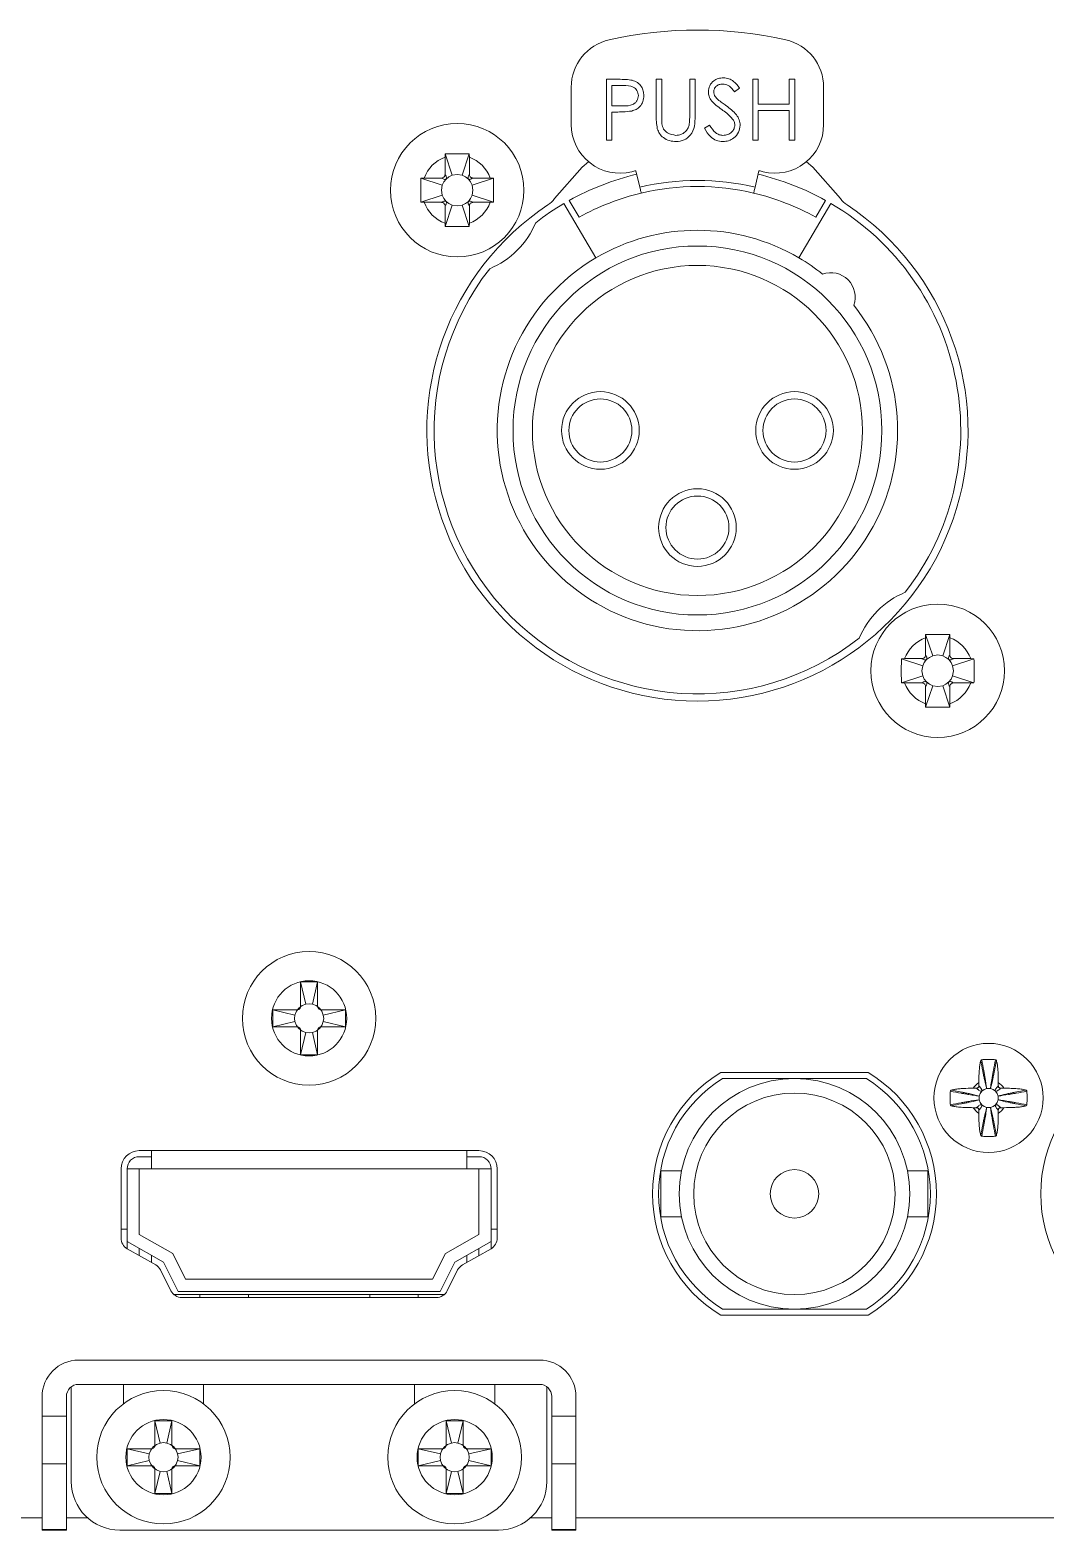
# Model space of a CAD drawing. Header units: millimetres. Extents: x 46 to 564, y 11 to 440.
# Drawn here: x 134.15 to 155.06, y 323.11 to 354.01 of the extents above; entities that cross this region are included whole.
import ezdxf

# ---------------------------------------------------------------- set-up
doc = ezdxf.new("R2010")
doc.units = ezdxf.units.MM

msp = doc.modelspace()

# ---------------------------------------------------------------- linework, layer by layer
at = {"color": 7, "linetype": 'Continuous', "lineweight": 15}
for p, q in [((146.024, 351.7478), (146.024, 352.9978)), ((146.024, 352.9978), (146.2691, 352.9978)), ((147.0496, 352.2428), (147.0496, 352.9978)), ((147.0496, 352.9978), (147.1618, 352.9978)), ((147.1618, 352.9978), (147.1618, 352.2489)), ((147.7387, 352.9978), (147.8509, 352.9978)), ((147.7387, 352.2489), (147.7387, 352.9978)), ((147.8509, 352.9978), (147.8509, 352.2428)), ((149.0368, 352.9978), (149.149, 352.9978)), ((149.0368, 351.7478), (149.0368, 352.9978)), ((149.149, 352.9978), (149.149, 352.485)), ((149.79, 352.485), (149.79, 352.9978)), ((149.79, 352.9978), (149.9022, 352.9978)), ((149.9022, 352.9978), (149.9022, 351.7478)), ((145.2987, 352.8353), (145.2987, 352.064)), ((146.3648, 352.8696), (146.1362, 352.8696)), ((146.1362, 352.8696), (146.1362, 352.4529)), ((148.7644, 352.8183), (148.6629, 352.7414)), ((150.4987, 352.064), (150.4987, 352.8353)), ((146.1362, 352.4529), (146.355, 352.4502)), ((146.1362, 352.3247), (146.1362, 351.7478)), ((146.2255, 352.3247), (146.1362, 352.3247)), ((149.149, 352.485), (149.79, 352.485)), ((149.149, 352.3568), (149.149, 351.7478)), ((149.79, 352.3568), (149.149, 352.3568)), ((149.79, 351.7478), (149.79, 352.3568)), ((148.0432, 351.9889), (148.1489, 352.0523)), ((146.1362, 351.7478), (146.024, 351.7478)), ((149.149, 351.7478), (149.0368, 351.7478)), ((149.9022, 351.7478), (149.79, 351.7478)), ((142.6987, 351.3946), (142.6994, 351.4618)), ((142.6987, 351.0389), (142.6987, 351.3946)), ((142.8459, 351.0224), (142.6994, 351.4618)), ((143.0514, 351.0224), (143.1979, 351.4618)), ((143.1979, 351.4618), (143.1987, 351.3946)), ((143.1987, 351.0389), (143.1987, 351.3946)), ((146.6314, 351.1161), (146.712, 350.7755)), ((149.0853, 350.7755), (149.1659, 351.1161)), ((142.2009, 350.9633), (142.2681, 350.964)), ((142.6403, 350.8168), (142.2009, 350.9633)), ((142.6238, 350.964), (142.2681, 350.964)), ((143.257, 350.8168), (143.6964, 350.9633)), ((143.2735, 350.964), (143.6292, 350.964)), ((143.6292, 350.964), (143.6964, 350.9633)), ((142.6403, 350.6113), (142.2009, 350.4648)), ((142.2681, 350.464), (142.2009, 350.4648)), ((142.6238, 350.464), (142.2681, 350.464)), ((143.257, 350.6113), (143.6964, 350.4648)), ((143.2735, 350.464), (143.6292, 350.464)), ((143.6964, 350.4648), (143.6292, 350.464)), ((145.1487, 350.4404), (145.8077, 349.3198)), ((145.2571, 350.5025), (145.46, 350.1576)), ((149.9897, 349.3198), (150.6487, 350.4404)), ((150.3374, 350.1576), (150.5402, 350.5025)), ((142.6987, 350.3892), (142.6987, 350.0335)), ((142.8459, 350.4057), (142.6994, 349.9663)), ((143.0514, 350.4057), (143.1979, 349.9663)), ((143.1987, 350.3892), (143.1987, 350.0335)), ((142.6994, 349.9663), (142.6987, 350.0335)), ((143.1987, 350.0335), (143.1979, 349.9663)), ((152.5987, 341.4946), (152.5994, 341.5618)), ((152.5987, 341.1389), (152.5987, 341.4946)), ((152.7459, 341.1224), (152.5994, 341.5618)), ((152.9514, 341.1224), (153.0979, 341.5618)), ((153.0979, 341.5618), (153.0987, 341.4946)), ((153.0987, 341.1389), (153.0987, 341.4946)), ((152.1009, 341.0633), (152.1681, 341.064)), ((152.5403, 340.9168), (152.1009, 341.0633)), ((152.5238, 341.064), (152.1681, 341.064)), ((153.157, 340.9168), (153.5964, 341.0633)), ((153.1735, 341.064), (153.5292, 341.064)), ((153.5292, 341.064), (153.5964, 341.0633)), ((152.5403, 340.7113), (152.1009, 340.5648)), ((152.1681, 340.564), (152.1009, 340.5648)), ((152.5238, 340.564), (152.1681, 340.564)), ((153.157, 340.7113), (153.5964, 340.5648)), ((153.1735, 340.564), (153.5292, 340.564)), ((153.5964, 340.5648), (153.5292, 340.564)), ((152.5987, 340.4892), (152.5987, 340.1335)), ((152.7459, 340.5057), (152.5994, 340.0663)), ((152.9514, 340.5057), (153.0979, 340.0663)), ((153.0987, 340.4892), (153.0987, 340.1335)), ((152.5994, 340.0663), (152.5987, 340.1335)), ((153.0987, 340.1335), (153.0979, 340.0663)), ((139.8291, 333.9462), (139.7223, 334.404)), ((140.0723, 334.404), (139.7223, 334.404)), ((139.7223, 334.404), (139.7223, 333.904)), ((139.9654, 333.9462), (140.0723, 334.404)), ((140.0723, 333.904), (140.0723, 334.404)), ((139.6051, 333.7222), (139.1473, 333.829)), ((139.6474, 333.829), (139.1473, 333.829)), ((139.1473, 333.829), (139.1473, 333.479)), ((140.6473, 333.829), (140.1472, 333.829)), ((140.1894, 333.7222), (140.6473, 333.829)), ((140.6473, 333.479), (140.6473, 333.829)), ((139.6051, 333.5859), (139.1473, 333.479)), ((139.1473, 333.479), (139.6474, 333.479)), ((140.1472, 333.479), (140.6473, 333.479)), ((140.1894, 333.5859), (140.6473, 333.479)), ((139.7223, 333.4041), (139.7223, 332.904)), ((139.8291, 333.3619), (139.7223, 332.904)), ((139.9654, 333.3619), (140.0723, 332.904)), ((140.0723, 332.904), (140.0723, 333.4041)), ((139.7223, 332.904), (140.0723, 332.904)), ((151.4157, 332.539), (148.3788, 332.539)), ((149.8973, 332.414), (148.4142, 332.414)), ((151.3803, 332.414), (149.8973, 332.414)), ((153.6477, 332.214), (153.58, 332.214)), ((153.6973, 332.2636), (153.6973, 332.3313)), ((153.9365, 332.2102), (153.858, 332.2102)), ((154.0973, 332.2636), (154.0973, 332.3313)), ((154.1469, 332.214), (154.2145, 332.214)), ((153.7011, 332.0533), (153.7011, 331.9748)), ((154.0934, 331.9748), (154.0934, 332.0533)), ((153.6477, 331.814), (153.58, 331.814)), ((153.6973, 331.7645), (153.6973, 331.6968)), ((153.858, 331.8179), (153.9365, 331.8179)), ((154.0973, 331.7645), (154.0973, 331.6968)), ((154.1469, 331.814), (154.2145, 331.814)), ((143.3973, 330.929), (136.3973, 330.929)), ((136.3973, 330.804), (136.6473, 330.804)), ((136.6473, 330.929), (136.6473, 330.554)), ((143.1473, 330.929), (143.1473, 330.554)), ((143.1473, 330.804), (143.3973, 330.804)), ((136.0223, 330.554), (136.0223, 329.1269)), ((136.3973, 330.554), (136.1473, 330.554)), ((136.1473, 330.554), (136.1473, 329.054)), ((136.3973, 330.554), (136.3973, 329.1997)), ((136.6473, 330.554), (136.3973, 330.554)), ((143.1473, 330.554), (136.6473, 330.554)), ((143.3973, 330.554), (143.1473, 330.554)), ((143.6473, 330.554), (143.3973, 330.554)), ((143.3973, 329.1997), (143.3973, 330.554)), ((143.6473, 329.054), (143.6473, 330.554)), ((143.7723, 329.1269), (143.7723, 330.554)), ((147.5691, 330.514), (147.1473, 330.514)), ((147.1473, 330.039), (147.1473, 330.514)), ((152.6473, 330.514), (152.2254, 330.514)), ((152.6473, 330.039), (152.6473, 330.514)), ((147.1473, 329.564), (147.1473, 330.039)), ((152.6473, 329.564), (152.6473, 330.039)), ((147.1473, 329.564), (147.5699, 329.564)), ((152.2246, 329.564), (152.6473, 329.564)), ((136.1473, 329.314), (136.0223, 329.314)), ((136.3973, 329.1997), (137.0868, 328.809)), ((142.7077, 328.809), (143.3973, 329.1997)), ((143.7723, 329.314), (143.6473, 329.314)), ((136.1473, 329.054), (136.8973, 328.629)), ((136.1473, 329.054), (136.1473, 328.9104)), ((136.149, 328.9094), (136.7362, 328.5766)), ((136.3973, 328.9124), (136.3973, 328.7687)), ((137.0868, 328.809), (137.3518, 328.279)), ((142.4428, 328.279), (142.7077, 328.809)), ((142.8973, 328.629), (143.6473, 329.054)), ((143.0583, 328.5766), (143.6455, 328.9094)), ((143.3973, 328.9124), (143.3973, 328.7687)), ((143.6473, 329.054), (143.6473, 328.9104)), ((136.6473, 328.627), (136.6473, 328.7707)), ((136.8366, 328.4709), (137.0509, 328.0422)), ((136.8973, 328.629), (137.1973, 328.029)), ((142.5973, 328.029), (142.8973, 328.629)), ((142.7436, 328.0422), (142.958, 328.4709)), ((143.1473, 328.627), (143.1473, 328.7707)), ((137.3518, 328.279), (142.4428, 328.279)), ((137.6473, 327.964), (137.112, 327.964)), ((137.1973, 328.029), (142.5973, 328.029)), ((137.2745, 327.904), (142.52, 327.904)), ((137.6473, 327.964), (137.6473, 327.904)), ((137.6473, 327.964), (138.6473, 327.964)), ((141.1473, 327.964), (138.6473, 327.964)), ((138.6473, 327.964), (138.6473, 327.904)), ((141.1473, 327.964), (141.1473, 327.904)), ((141.1473, 327.964), (142.1473, 327.964)), ((142.1473, 327.964), (142.1473, 327.904)), ((142.6825, 327.964), (142.1473, 327.964)), ((148.4142, 327.664), (149.8973, 327.664)), ((149.8973, 327.664), (151.3803, 327.664)), ((148.3788, 327.539), (151.4157, 327.539)), ((135.1462, 326.614), (144.6462, 326.614)), ((134.9962, 324.114), (134.9962, 326.064)), ((135.1462, 326.114), (144.6462, 326.114)), ((136.0712, 326.114), (136.0712, 325.714)), ((137.7212, 325.714), (137.7212, 326.114)), ((142.0712, 326.114), (142.0712, 325.714)), ((143.7212, 325.714), (143.7212, 326.114)), ((144.7962, 324.114), (144.7962, 326.064)), ((134.3962, 325.4612), (134.3962, 325.864)), ((134.8962, 325.4612), (134.8962, 325.864)), ((144.8962, 325.864), (144.8962, 325.4612)), ((145.3962, 325.864), (145.3962, 325.4612)), ((134.3962, 325.4612), (134.8962, 325.4612)), ((134.3962, 324.4748), (134.3962, 325.4612)), ((134.8962, 325.4612), (134.8962, 324.4748)), ((144.8962, 325.4612), (145.3962, 325.4612)), ((144.8962, 324.4748), (144.8962, 325.4612)), ((145.3962, 325.4612), (145.3962, 324.4748)), ((137.0712, 325.364), (136.7212, 325.364)), ((136.7212, 325.364), (136.7212, 324.864)), ((136.8281, 324.9062), (136.7212, 325.364)), ((136.9644, 324.9062), (137.0712, 325.364)), ((137.0712, 324.864), (137.0712, 325.364)), ((142.8281, 324.9062), (142.7212, 325.364)), ((142.7212, 325.364), (142.7212, 324.864)), ((143.0712, 325.364), (142.7212, 325.364)), ((142.9644, 324.9062), (143.0712, 325.364)), ((143.0712, 324.864), (143.0712, 325.364)), ((136.1462, 324.789), (136.1462, 324.439)), ((136.6041, 324.6822), (136.1462, 324.789)), ((136.6463, 324.789), (136.1462, 324.789)), ((137.6462, 324.789), (137.1462, 324.789)), ((137.1884, 324.6822), (137.6462, 324.789)), ((137.6462, 324.439), (137.6462, 324.789)), ((142.1462, 324.789), (142.1462, 324.439)), ((142.6041, 324.6822), (142.1462, 324.789)), ((142.6463, 324.789), (142.1462, 324.789)), ((143.6462, 324.789), (143.1462, 324.789)), ((143.1884, 324.6822), (143.6462, 324.789)), ((143.6462, 324.439), (143.6462, 324.789)), ((134.8962, 324.4748), (134.3962, 324.4748)), ((134.3962, 323.1277), (134.3962, 324.4748)), ((134.8962, 324.4748), (134.8962, 323.1277)), ((136.6041, 324.5459), (136.1462, 324.439)), ((137.1884, 324.5459), (137.6462, 324.439)), ((142.6041, 324.5459), (142.1462, 324.439)), ((143.1884, 324.5459), (143.6462, 324.439)), ((145.3962, 324.4748), (144.8962, 324.4748)), ((144.8962, 323.1277), (144.8962, 324.4748)), ((145.3962, 323.1277), (145.3962, 324.4748)), ((136.1462, 324.439), (136.6463, 324.439)), ((136.7212, 324.3641), (136.7212, 323.864)), ((136.8281, 324.3219), (136.7212, 323.864)), ((136.9644, 324.3219), (137.0712, 323.864)), ((137.0712, 323.864), (137.0712, 324.3641)), ((137.1462, 324.439), (137.6462, 324.439)), ((142.1462, 324.439), (142.6463, 324.439)), ((142.7212, 324.3641), (142.7212, 323.864)), ((142.8281, 324.3219), (142.7212, 323.864)), ((142.9644, 324.3219), (143.0712, 323.864)), ((143.0712, 323.864), (143.0712, 324.3641)), ((143.1462, 324.439), (143.6462, 324.439)), ((136.7212, 323.864), (137.0712, 323.864)), ((142.7212, 323.864), (143.0712, 323.864)), ((134.3962, 323.1277), (134.8962, 323.1277)), ((134.3962, 323.114), (134.3962, 323.1277)), ((134.8962, 323.114), (134.3962, 323.114)), ((134.8962, 323.1277), (134.8962, 323.114)), ((143.7962, 323.114), (135.9962, 323.114)), ((144.8962, 323.1277), (145.3962, 323.1277)), ((144.8962, 323.114), (144.8962, 323.1277)), ((145.3962, 323.114), (144.8962, 323.114)), ((145.3962, 323.1277), (145.3962, 323.114))]:
    msp.add_line(p, q, dxfattribs=at)
at = {"color": 8, "linetype": 'Continuous', "lineweight": 15}
for p, q in [((133.8962, 323.364), (134.3962, 323.364)), ((134.8962, 323.364), (135.3348, 323.364)), ((144.4577, 323.364), (144.8962, 323.364)), ((145.3962, 323.364), (195.8962, 323.364))]:
    msp.add_line(p, q, dxfattribs=at)
at = {"color": 7, "linetype": 'Continuous', "lineweight": 15, "flags": 128}
for points in [[(143.0514, 351.0224), (142.9487, 351.0394), (142.8459, 351.0224)], [(145.6539, 351.2997), (145.5239, 351.1897), (144.9519, 350.5427)], [(150.8454, 350.5427), (150.2735, 351.1897), (150.1434, 351.2997)], [(142.6403, 350.8168), (142.6233, 350.714), (142.6403, 350.6113)], [(142.7189, 350.9439), (142.6722, 350.8849), (142.6403, 350.8168)], [(142.8459, 351.0224), (142.7778, 350.9906), (142.7189, 350.9439)], [(143.1785, 350.9439), (143.1196, 350.9906), (143.0514, 351.0224)], [(143.257, 350.8168), (143.2252, 350.8849), (143.1785, 350.9439)], [(143.257, 350.6113), (143.274, 350.714), (143.257, 350.8168)], [(146.7408, 350.6538), (146.7403, 350.6562), (146.7386, 350.6631), (146.736, 350.6743), (146.7324, 350.6895), (146.728, 350.7079), (146.7231, 350.7289), (146.7176, 350.7517), (146.712, 350.7755)], [(149.0853, 350.7755), (149.0797, 350.7517), (149.0743, 350.7289), (149.0693, 350.7079), (149.0649, 350.6895), (149.0614, 350.6743), (149.0587, 350.6631), (149.0571, 350.6562), (149.0565, 350.6538)], [(142.6403, 350.6113), (142.6722, 350.5432), (142.7189, 350.4842)], [(142.7189, 350.4842), (142.7778, 350.4375), (142.8459, 350.4057)], [(143.0514, 350.4057), (143.1196, 350.4375), (143.1785, 350.4842)], [(143.1785, 350.4842), (143.2252, 350.5432), (143.257, 350.6113)], [(142.8459, 350.4057), (142.9487, 350.3887), (143.0514, 350.4057)], [(152.9514, 341.1224), (152.8487, 341.1394), (152.7459, 341.1224)], [(152.5403, 340.9168), (152.5233, 340.814), (152.5403, 340.7113)], [(152.6189, 341.0439), (152.5722, 340.9849), (152.5403, 340.9168)], [(152.7459, 341.1224), (152.6778, 341.0906), (152.6189, 341.0439)], [(153.0785, 341.0439), (153.0196, 341.0906), (152.9514, 341.1224)], [(153.157, 340.9168), (153.1252, 340.9849), (153.0785, 341.0439)], [(153.157, 340.7113), (153.174, 340.814), (153.157, 340.9168)], [(152.5403, 340.7113), (152.5722, 340.6432), (152.6189, 340.5842)], [(152.6189, 340.5842), (152.6778, 340.5375), (152.7459, 340.5057)], [(152.9514, 340.5057), (153.0196, 340.5375), (153.0785, 340.5842)], [(153.0785, 340.5842), (153.1252, 340.6432), (153.157, 340.7113)], [(152.7459, 340.5057), (152.8487, 340.4887), (152.9514, 340.5057)], [(139.6051, 333.7222), (139.5972, 333.654), (139.6051, 333.5859)], [(139.6851, 333.8662), (139.6349, 333.7999), (139.6051, 333.7222)], [(139.8291, 333.9462), (139.7514, 333.9164), (139.6851, 333.8662)], [(139.9654, 333.9462), (139.8973, 333.9541), (139.8291, 333.9462)], [(140.1094, 333.8662), (140.0431, 333.9164), (139.9654, 333.9462)], [(140.1894, 333.7222), (140.1596, 333.7999), (140.1094, 333.8662)], [(140.1894, 333.5859), (140.1973, 333.654), (140.1894, 333.7222)], [(139.6051, 333.5859), (139.6349, 333.5082), (139.6851, 333.4419)], [(139.6851, 333.4419), (139.7514, 333.3917), (139.8291, 333.3619)], [(139.9654, 333.3619), (140.0431, 333.3917), (140.1094, 333.4419)], [(140.1094, 333.4419), (140.1596, 333.5082), (140.1894, 333.5859)], [(139.8291, 333.3619), (139.8973, 333.354), (139.9654, 333.3619)], [(153.858, 332.2102), (153.8028, 332.1905), (153.7558, 332.1555)], [(154.0387, 332.1555), (153.9917, 332.1905), (153.9365, 332.2102)], [(153.7558, 332.1555), (153.7208, 332.1085), (153.7011, 332.0533)], [(153.7011, 331.9748), (153.7208, 331.9196), (153.7558, 331.8726)], [(153.7558, 331.8726), (153.8028, 331.8376), (153.858, 331.8179)], [(153.9365, 331.8179), (153.9917, 331.8376), (154.0387, 331.8726)], [(154.0934, 332.0533), (154.0737, 332.1085), (154.0387, 332.1555)], [(154.0387, 331.8726), (154.0737, 331.9196), (154.0934, 331.9748)], [(136.6841, 324.8262), (136.6339, 324.7599), (136.6041, 324.6822)], [(136.8281, 324.9062), (136.7504, 324.8764), (136.6841, 324.8262)], [(136.9644, 324.9062), (136.8962, 324.9141), (136.8281, 324.9062)], [(137.1084, 324.8262), (137.0421, 324.8764), (136.9644, 324.9062)], [(137.1884, 324.6822), (137.1586, 324.7599), (137.1084, 324.8262)], [(142.6841, 324.8262), (142.6339, 324.7599), (142.6041, 324.6822)], [(142.8281, 324.9062), (142.7504, 324.8764), (142.6841, 324.8262)], [(142.9644, 324.9062), (142.8962, 324.9141), (142.8281, 324.9062)], [(143.1084, 324.8262), (143.0421, 324.8764), (142.9644, 324.9062)], [(143.1884, 324.6822), (143.1586, 324.7599), (143.1084, 324.8262)], [(136.6041, 324.6822), (136.5962, 324.614), (136.6041, 324.5459)], [(136.6041, 324.5459), (136.6339, 324.4682), (136.6841, 324.4019)], [(137.1084, 324.4019), (137.1586, 324.4682), (137.1884, 324.5459)], [(137.1884, 324.5459), (137.1963, 324.614), (137.1884, 324.6822)], [(142.6041, 324.6822), (142.5962, 324.614), (142.6041, 324.5459)], [(142.6041, 324.5459), (142.6339, 324.4682), (142.6841, 324.4019)], [(143.1084, 324.4019), (143.1586, 324.4682), (143.1884, 324.5459)], [(143.1884, 324.5459), (143.1963, 324.614), (143.1884, 324.6822)], [(136.6841, 324.4019), (136.7504, 324.3517), (136.8281, 324.3219)], [(136.8281, 324.3219), (136.8962, 324.314), (136.9644, 324.3219)], [(136.9644, 324.3219), (137.0421, 324.3517), (137.1084, 324.4019)], [(142.6841, 324.4019), (142.7504, 324.3517), (142.8281, 324.3219)], [(142.8281, 324.3219), (142.8962, 324.314), (142.9644, 324.3219)], [(142.9644, 324.3219), (143.0421, 324.3517), (143.1084, 324.4019)]]:
    msp.add_lwpolyline(points, dxfattribs=at)
at = {"color": 7, "linetype": 'Continuous', "lineweight": 15}
for centre, radius in [((142.9487, 350.714), 1.375), ((147.8987, 345.764), 3.8), ((147.8987, 345.764), 3.4), ((145.8987, 345.764), 0.8), ((145.8987, 345.764), 0.65), ((149.8987, 345.764), 0.8), ((149.8987, 345.764), 0.65), ((147.8987, 343.764), 0.8), ((147.8987, 343.764), 0.65), ((152.8487, 340.814), 1.375), ((139.8973, 333.654), 1.375), ((139.8973, 333.654), 0.775), ((153.8973, 332.014), 1.125), ((149.8973, 330.039), 2.375), ((149.8973, 330.039), 2.075), ((149.8973, 330.039), 0.5), ((136.8962, 324.614), 1.375), ((142.8962, 324.614), 1.375), ((136.8962, 324.614), 0.775), ((142.8962, 324.614), 0.775)]:
    msp.add_circle(centre, radius, dxfattribs=at)
for centre, radius, start, end in [((146.2987, 352.8353), 1, 102.74954, 180), ((147.8987, 345.764), 8.25, 77.25046, 102.74954), ((149.4987, 352.8353), 1, 0, 77.25046), ((146.2987, 352.064), 1, 180, 284.25003), ((149.4987, 352.064), 1, 255.74997, 0), ((142.9487, 350.714), 0.725, 110.17127, 159.82873), ((142.9487, 350.714), 0.725, 20.17127, 69.82873), ((147.8987, 345.764), 5.425, 103.32149, 119.13809), ((147.8987, 345.764), 5.5, 103.32149, 104.25003), ((147.8987, 345.764), 5.425, 60.86191, 76.67851), ((147.8987, 345.764), 5.5, 75.74997, 76.67851), ((147.8987, 345.764), 5.15, 76.67851, 103.32149), ((147.8987, 345.764), 5.025, 76.67851, 103.32149), ((142.9487, 350.714), 0.725, 200.17127, 249.82873), ((147.8987, 345.764), 5.575, 123.56274, 56.43726), ((142.9487, 350.714), 0.725, 290.17127, 339.82873), ((147.8987, 345.764), 5.425, 120.45839, 127.91019), ((144.5401, 350.8262), 0.5, 303.56274, 325.45477), ((147.8987, 345.764), 5.025, 103.32149, 119.03297), ((147.8987, 345.764), 5.025, 60.96703, 76.67851), ((147.8987, 345.764), 5.425, 322.08981, 59.54161), ((151.2572, 350.8262), 0.5, 214.54523, 236.43726), ((142.9487, 350.714), 1.75, 292.5041, 337.4959), ((147.8987, 345.764), 4.125, 59.54161, 120.45839), ((147.8987, 345.764), 4.125, 120.45839, 38.69053), ((147.8987, 345.764), 4.125, 51.30947, 59.54161), ((147.8987, 345.764), 5.425, 142.08981, 307.91019), ((150.6487, 348.514), 0.5, 339.95166, 110.04834), ((152.8487, 340.814), 1.75, 112.5041, 157.4959), ((152.8487, 340.814), 0.725, 110.17127, 159.82873), ((152.8487, 340.814), 0.725, 20.17127, 69.82873), ((152.8487, 340.814), 0.725, 200.17127, 249.82873), ((152.8487, 340.814), 0.725, 290.17127, 339.82873), ((149.8973, 330.039), 2.925, 121.2733, 238.7267), ((149.8973, 330.039), 2.925, 301.2733, 58.7267), ((157.8973, 330.039), 2.925, 121.2733, 238.7267), ((149.8973, 330.039), 2.8, 121.98203, 238.01797), ((149.8973, 330.039), 2.8, 301.98203, 58.01797), ((153.8973, 332.014), 0.375, 122.23095, 147.76905), ((153.8973, 332.014), 0.375, 32.23095, 57.76905), ((153.8973, 332.014), 0.375, 212.23095, 237.76905), ((153.8973, 332.014), 0.375, 302.23095, 327.76905), ((136.3973, 330.554), 0.375, 90, 180), ((136.3973, 330.554), 0.25, 90, 180), ((143.3973, 330.554), 0.375, 0, 90), ((143.3973, 330.554), 0.25, 0, 90), ((136.2723, 329.1269), 0.25, 180, 240.46122), ((143.5223, 329.1269), 0.25, 299.53878, 0), ((136.613, 328.3591), 0.25, 26.56505, 60.46122), ((143.1816, 328.3591), 0.25, 119.53878, 153.43495), ((137.2745, 328.154), 0.25, 206.56505, 270), ((142.52, 328.154), 0.25, 270, 333.43495), ((135.1462, 325.864), 0.75, 90, 180), ((144.6462, 325.864), 0.75, 0, 90), ((135.1462, 325.864), 0.25, 90, 180), ((144.6462, 325.864), 0.25, 0, 90), ((135.9962, 324.114), 1, 180, 270), ((143.7962, 324.114), 1, 270, 0)]:
    msp.add_arc(centre, radius, start, end, dxfattribs=at)
for points, knots in [([(146.2691, 352.9978), (146.3226, 352.998), (146.4179, 352.9983), (146.5123, 352.9849), (146.5538, 352.979)], [0, 0, 0, 0, 0.5603093, 1, 1, 1, 1]), ([(146.5538, 352.979), (146.5918, 352.9653), (146.6677, 352.9379), (146.7463, 352.8534), (146.7877, 352.7573), (146.7914, 352.6941), (146.7932, 352.6625)], [0, 0, 0, 0, 0.2797056, 0.5593791, 0.7795075, 1, 1, 1, 1]), ([(148.1233, 352.7381), (148.1287, 352.7825), (148.1396, 352.8712), (148.225, 352.9676), (148.327, 353.0209), (148.3966, 353.0269), (148.4313, 353.0299)], [0, 0, 0, 0, 0.279553, 0.5587969, 0.7793772, 1, 1, 1, 1]), ([(148.4188, 352.9016), (148.3934, 352.8997), (148.3427, 352.8958), (148.2817, 352.8568), (148.2416, 352.8033), (148.2376, 352.7634), (148.2355, 352.7434)], [0, 0, 0, 0, 0.2802747, 0.5599298, 0.779924, 1, 1, 1, 1]), ([(148.6629, 352.7414), (148.6413, 352.7683), (148.6058, 352.8126), (148.5471, 352.866), (148.4858, 352.8965), (148.4412, 352.8999), (148.4188, 352.9016)], [0, 0, 0, 0, 0.3404068, 0.5604768, 0.780176, 1, 1, 1, 1]), ([(148.4313, 353.0299), (148.4698, 353.0261), (148.5468, 353.0186), (148.6673, 352.945), (148.7275, 352.8664), (148.7644, 352.8183)], [0, 0, 0, 0, 0.2797521, 0.5595015, 1, 1, 1, 1]), ([(146.355, 352.4502), (146.4312, 352.4499), (146.5265, 352.4496), (146.6188, 352.5121), (146.6668, 352.5695), (146.6754, 352.6251), (146.681, 352.662)], [0, 0, 0, 0, 0.4997183, 0.625352, 0.7510845, 1, 1, 1, 1]), ([(146.681, 352.662), (146.6754, 352.6979), (146.6668, 352.7519), (146.6208, 352.8082), (146.5325, 352.8715), (146.4393, 352.8705), (146.3648, 352.8696)], [0, 0, 0, 0, 0.24896891, 0.37472967, 0.50038171, 1, 1, 1, 1]), ([(146.7932, 352.6625), (146.7902, 352.6213), (146.7843, 352.539), (146.7216, 352.4387), (146.6365, 352.3739), (146.5747, 352.3548), (146.5438, 352.3453)], [0, 0, 0, 0, 0.2800999, 0.5593226, 0.7794541, 1, 1, 1, 1]), ([(148.1932, 352.5478), (148.1712, 352.5803), (148.1318, 352.6382), (148.1259, 352.7076), (148.1233, 352.7381)], [0, 0, 0, 0, 0.5598393, 1, 1, 1, 1]), ([(148.2355, 352.7434), (148.237, 352.726), (148.2399, 352.6911), (148.267, 352.6336), (148.2986, 352.6015), (148.3179, 352.5819)], [0, 0, 0, 0, 0.2799503, 0.5597752, 1, 1, 1, 1]), ([(148.3179, 352.5819), (148.3487, 352.558), (148.4038, 352.5152), (148.4608, 352.4751), (148.4859, 352.4574)], [0, 0, 0, 0, 0.5599022, 1, 1, 1, 1]), ([(146.5438, 352.3453), (146.4846, 352.3378), (146.3789, 352.3245), (146.2724, 352.3247), (146.2255, 352.3247)], [0, 0, 0, 0, 0.559693, 1, 1, 1, 1]), ([(148.398, 352.3778), (148.3573, 352.4066), (148.2845, 352.458), (148.2211, 352.5204), (148.1932, 352.5478)], [0, 0, 0, 0, 0.5604095, 1, 1, 1, 1]), ([(148.6234, 352.1785), (148.5849, 352.2197), (148.516, 352.2934), (148.4341, 352.352), (148.398, 352.3778)], [0, 0, 0, 0, 0.5594935, 1, 1, 1, 1]), ([(148.4859, 352.4574), (148.5643, 352.3994), (148.6734, 352.3186), (148.7663, 352.1681), (148.7757, 352.092), (148.7804, 352.054)], [0, 0, 0, 0, 0.5601145, 0.7802826, 1, 1, 1, 1]), ([(147.0719, 351.9794), (147.0639, 352.0283), (147.0496, 352.1155), (147.0496, 352.2039), (147.0496, 352.2428)], [0, 0, 0, 0, 0.5595021, 1, 1, 1, 1]), ([(147.4625, 351.7158), (147.415, 351.719), (147.3202, 351.7255), (147.2006, 351.7876), (147.1129, 351.875), (147.0856, 351.9446), (147.0719, 351.9794)], [0, 0, 0, 0, 0.2802188, 0.5599125, 0.7799519, 1, 1, 1, 1]), ([(147.1618, 352.2489), (147.1617, 352.2178), (147.1615, 352.1623), (147.1652, 352.1069), (147.1668, 352.0826)], [0, 0, 0, 0, 0.56012727, 1, 1, 1, 1]), ([(147.1668, 352.0826), (147.1748, 352.0444), (147.1906, 351.9681), (147.2977, 351.8698), (147.3961, 351.8538), (147.4563, 351.844)], [0, 0, 0, 0, 0.281056, 0.5608193, 1, 1, 1, 1]), ([(147.4563, 351.844), (147.4907, 351.8477), (147.5596, 351.8551), (147.643, 351.908), (147.6999, 351.9775), (147.7172, 352.029), (147.7259, 352.0548)], [0, 0, 0, 0, 0.279784, 0.5593767, 0.7795675, 1, 1, 1, 1]), ([(147.8509, 352.2428), (147.8498, 352.1732), (147.8477, 352.0347), (147.7723, 351.8501), (147.6268, 351.7334), (147.5173, 351.7216), (147.4625, 351.7158)], [0, 0, 0, 0, 0.2816548, 0.56011, 0.7800776, 1, 1, 1, 1]), ([(147.7259, 352.0548), (147.7307, 352.0909), (147.7391, 352.1553), (147.7388, 352.2202), (147.7387, 352.2489)], [0, 0, 0, 0, 0.55962281, 1, 1, 1, 1]), ([(148.4233, 351.7158), (148.3771, 351.7204), (148.2846, 351.7296), (148.1421, 351.8239), (148.0807, 351.9263), (148.0432, 351.9889)], [0, 0, 0, 0, 0.2798805, 0.5596657, 1, 1, 1, 1]), ([(148.1489, 352.0523), (148.186, 351.9952), (148.2378, 351.9156), (148.3437, 351.8522), (148.3968, 351.8467), (148.4233, 351.844)], [0, 0, 0, 0, 0.5593207, 0.779782, 1, 1, 1, 1]), ([(148.4233, 351.844), (148.4569, 351.8473), (148.5241, 351.8541), (148.6062, 351.9046), (148.6583, 351.9766), (148.6649, 352.0294), (148.6682, 352.0558)], [0, 0, 0, 0, 0.2802791, 0.5601511, 0.7801517, 1, 1, 1, 1]), ([(148.7804, 352.054), (148.7734, 352.0029), (148.7594, 351.9005), (148.6595, 351.7916), (148.544, 351.7255), (148.4636, 351.719), (148.4233, 351.7158)], [0, 0, 0, 0, 0.2791817, 0.5590836, 0.7794454, 1, 1, 1, 1]), ([(148.6682, 352.0558), (148.6651, 352.0807), (148.6596, 352.1253), (148.6345, 352.1622), (148.6234, 352.1785)], [0, 0, 0, 0, 0.5589901, 1, 1, 1, 1]), ([(142.6994, 351.4618), (142.7653, 351.4626), (142.8812, 351.4639), (143.0474, 351.4639), (143.1478, 351.4625), (143.1979, 351.4618)], [0, 0, 0, 0, 0.3962617, 0.6980934, 1, 1, 1, 1]), ([(142.6238, 350.964), (142.6322, 350.9649), (142.6491, 350.9665), (142.6715, 350.9794), (142.6884, 350.9984), (142.6974, 351.0195), (142.6983, 351.0334), (142.6987, 351.0389)], [0, 0, 0, 0, 0.21488687, 0.4297923, 0.64426083, 0.85853768, 1, 1, 1, 1]), ([(142.6987, 351.0389), (142.6987, 351.0389), (142.6994, 351.0374), (142.7055, 351.0301), (142.7158, 351.0117), (142.7255, 350.9833), (142.7259, 350.9636), (142.7233, 350.9522), (142.7207, 350.9466), (142.7189, 350.944), (142.7189, 350.9439)], [0, 0, 0, 0, 0.0000494, 0.0616312, 0.4942296, 0.7445186, 0.8703259, 0.9334752, 0.9967536, 1, 1, 1, 1]), ([(143.1785, 350.9439), (143.1784, 350.944), (143.1651, 350.9641), (143.179, 351.0075), (143.1918, 351.03), (143.1979, 351.0374), (143.1987, 351.0389), (143.1987, 351.0389)], [0, 0, 0, 0, 0.003249, 0.5053783, 0.9383199, 0.9999506, 1, 1, 1, 1]), ([(143.1987, 351.0389), (143.1995, 351.0305), (143.2011, 351.0136), (143.2141, 350.9912), (143.2331, 350.9743), (143.2541, 350.9653), (143.268, 350.9644), (143.2735, 350.964)], [0, 0, 0, 0, 0.2148846, 0.4297982, 0.6442552, 0.8585532, 1, 1, 1, 1]), ([(142.2009, 350.4648), (142.2001, 350.5306), (142.1988, 350.6466), (142.1989, 350.8128), (142.2002, 350.9131), (142.2009, 350.9633)], [0, 0, 0, 0, 0.3962602, 0.6980945, 1, 1, 1, 1]), ([(142.7189, 350.9439), (142.7187, 350.9438), (142.6986, 350.9305), (142.6538, 350.9444), (142.6353, 350.9572), (142.6246, 350.9633), (142.6238, 350.964), (142.6238, 350.964)], [0, 0, 0, 0, 0.0032496, 0.5053789, 0.9383201, 0.9999508, 1, 1, 1, 1]), ([(143.2735, 350.964), (143.2735, 350.964), (143.2727, 350.9633), (143.2621, 350.9572), (143.247, 350.9469), (143.2178, 350.9372), (143.1983, 350.9368), (143.1868, 350.9394), (143.1813, 350.942), (143.1786, 350.9438), (143.1785, 350.9439)], [0, 0, 0, 0, 0.0000491, 0.061631, 0.494229, 0.7445185, 0.8703258, 0.9334749, 0.996753, 1, 1, 1, 1]), ([(143.6964, 350.9633), (143.6972, 350.8975), (143.6986, 350.7815), (143.6985, 350.6153), (143.6971, 350.515), (143.6964, 350.4648)], [0, 0, 0, 0, 0.3962602, 0.6980908, 1, 1, 1, 1]), ([(142.6238, 350.464), (142.6238, 350.464), (142.6246, 350.4648), (142.6353, 350.4709), (142.6504, 350.4812), (142.6795, 350.4909), (142.6991, 350.4913), (142.7105, 350.4887), (142.7161, 350.4861), (142.7187, 350.4843), (142.7189, 350.4842)], [0, 0, 0, 0, 0.0000491, 0.0616312, 0.4942289, 0.7445179, 0.8703259, 0.9334749, 0.996753, 1, 1, 1, 1]), ([(142.6987, 350.3892), (142.6978, 350.3976), (142.6962, 350.4145), (142.6833, 350.4369), (142.6643, 350.4538), (142.6432, 350.4628), (142.6293, 350.4637), (142.6238, 350.464)], [0, 0, 0, 0, 0.214888, 0.4297946, 0.6442748, 0.8585527, 1, 1, 1, 1]), ([(142.7189, 350.4842), (142.7189, 350.4841), (142.7322, 350.464), (142.7183, 350.4206), (142.7055, 350.3981), (142.6994, 350.3907), (142.6987, 350.3892), (142.6987, 350.3892)], [0, 0, 0, 0, 0.003249, 0.5053784, 0.9383196, 0.9999506, 1, 1, 1, 1]), ([(143.1987, 350.3892), (143.1987, 350.3892), (143.1979, 350.3907), (143.1918, 350.398), (143.1815, 350.4164), (143.1718, 350.4448), (143.1714, 350.4645), (143.174, 350.4759), (143.1766, 350.4815), (143.1784, 350.4841), (143.1785, 350.4842)], [0, 0, 0, 0, 0.0000494, 0.06163147, 0.4942295, 0.74451856, 0.8703259, 0.93347583, 0.99675362, 1, 1, 1, 1]), ([(143.1785, 350.4842), (143.1786, 350.4843), (143.1988, 350.4976), (143.2435, 350.4837), (143.262, 350.4709), (143.2727, 350.4648), (143.2735, 350.464), (143.2735, 350.464)], [0, 0, 0, 0, 0.00324956, 0.50537891, 0.93831993, 0.99995084, 1, 1, 1, 1]), ([(143.2735, 350.464), (143.2651, 350.4632), (143.2482, 350.4616), (143.2258, 350.4487), (143.2089, 350.4297), (143.1999, 350.4086), (143.199, 350.3947), (143.1987, 350.3892)], [0, 0, 0, 0, 0.21488687, 0.4297923, 0.64426083, 0.85853768, 1, 1, 1, 1]), ([(143.1979, 349.9663), (143.1321, 349.9655), (143.0161, 349.9642), (142.8499, 349.9642), (142.7496, 349.9656), (142.6994, 349.9663)], [0, 0, 0, 0, 0.3962617, 0.6980934, 1, 1, 1, 1]), ([(152.5994, 341.5618), (152.6653, 341.5626), (152.7812, 341.5639), (152.9474, 341.5639), (153.0478, 341.5625), (153.0979, 341.5618)], [0, 0, 0, 0, 0.3962609, 0.6980939, 1, 1, 1, 1]), ([(152.5238, 341.064), (152.5322, 341.0649), (152.5491, 341.0665), (152.5715, 341.0794), (152.5884, 341.0984), (152.5974, 341.1195), (152.5983, 341.1334), (152.5987, 341.1389)], [0, 0, 0, 0, 0.2148854, 0.4297963, 0.6442633, 0.8585387, 1, 1, 1, 1]), ([(152.5987, 341.1389), (152.5987, 341.1389), (152.5994, 341.1374), (152.6055, 341.1301), (152.6158, 341.1117), (152.6255, 341.0833), (152.6259, 341.0636), (152.6233, 341.0522), (152.6207, 341.0466), (152.6189, 341.044), (152.6189, 341.0439)], [0, 0, 0, 0, 0.0000494, 0.0616312, 0.4942295, 0.7445185, 0.8703259, 0.933475, 0.9967536, 1, 1, 1, 1]), ([(153.0785, 341.0439), (153.0784, 341.044), (153.0651, 341.0641), (153.079, 341.1075), (153.0918, 341.13), (153.0979, 341.1374), (153.0987, 341.1389), (153.0987, 341.1389)], [0, 0, 0, 0, 0.003249, 0.5053784, 0.93832, 0.9999506, 1, 1, 1, 1]), ([(153.0987, 341.1389), (153.0995, 341.1305), (153.1011, 341.1136), (153.1141, 341.0912), (153.1331, 341.0743), (153.1541, 341.0653), (153.168, 341.0644), (153.1735, 341.064)], [0, 0, 0, 0, 0.2148873, 0.4297931, 0.644262, 0.8585453, 1, 1, 1, 1]), ([(152.1009, 340.5648), (152.1001, 340.6306), (152.0988, 340.7466), (152.0989, 340.9128), (152.1002, 341.0131), (152.1009, 341.0633)], [0, 0, 0, 0, 0.3962602, 0.6980945, 1, 1, 1, 1]), ([(152.6189, 341.0439), (152.6187, 341.0438), (152.5986, 341.0305), (152.5545, 341.0444), (152.534, 341.0572), (152.525, 341.0633), (152.5238, 341.064), (152.5238, 341.064)], [0, 0, 0, 0, 0.0032496, 0.5053786, 0.93832, 0.9999507, 1, 1, 1, 1]), ([(153.1735, 341.064), (153.1735, 341.064), (153.1727, 341.0633), (153.1621, 341.0572), (153.147, 341.0469), (153.1178, 341.0372), (153.0983, 341.0368), (153.0869, 341.0394), (153.0813, 341.042), (153.0786, 341.0438), (153.0785, 341.0439)], [0, 0, 0, 0, 0.0000491, 0.061631, 0.4942291, 0.7445182, 0.8703258, 0.9334749, 0.9967533, 1, 1, 1, 1]), ([(153.5964, 341.0633), (153.5972, 340.9975), (153.5986, 340.8815), (153.5985, 340.7153), (153.5971, 340.615), (153.5964, 340.5648)], [0, 0, 0, 0, 0.3962602, 0.6980908, 1, 1, 1, 1]), ([(152.5238, 340.564), (152.5238, 340.564), (152.525, 340.5648), (152.5339, 340.5709), (152.5507, 340.5812), (152.5795, 340.5909), (152.5991, 340.5913), (152.6105, 340.5887), (152.6161, 340.5861), (152.6187, 340.5843), (152.6189, 340.5842)], [0, 0, 0, 0, 0.0000492, 0.0616313, 0.4942292, 0.7445182, 0.8703255, 0.9334749, 0.996753, 1, 1, 1, 1]), ([(152.5987, 340.4892), (152.5978, 340.4976), (152.5962, 340.5145), (152.5833, 340.5369), (152.5643, 340.5538), (152.5432, 340.5628), (152.5293, 340.5637), (152.5238, 340.564)], [0, 0, 0, 0, 0.2148835, 0.429787, 0.6442641, 0.858539, 1, 1, 1, 1]), ([(152.6189, 340.5842), (152.6189, 340.5841), (152.6322, 340.564), (152.6183, 340.5206), (152.6055, 340.4981), (152.5994, 340.4907), (152.5987, 340.4892), (152.5987, 340.4892)], [0, 0, 0, 0, 0.003249, 0.5053784, 0.9383196, 0.9999506, 1, 1, 1, 1]), ([(153.0987, 340.4892), (153.0987, 340.4892), (153.0979, 340.4907), (153.0918, 340.498), (153.0815, 340.5164), (153.0718, 340.5448), (153.0714, 340.5645), (153.074, 340.5759), (153.0766, 340.5815), (153.0784, 340.5841), (153.0785, 340.5842)], [0, 0, 0, 0, 0.0000494, 0.0616314, 0.4942294, 0.7445185, 0.8703258, 0.9334757, 0.9967536, 1, 1, 1, 1]), ([(153.0785, 340.5842), (153.0786, 340.5843), (153.0987, 340.5976), (153.1435, 340.5837), (153.162, 340.5709), (153.1727, 340.5648), (153.1735, 340.564), (153.1735, 340.564)], [0, 0, 0, 0, 0.0032493, 0.5053787, 0.9383199, 0.9999508, 1, 1, 1, 1]), ([(153.1735, 340.564), (153.1651, 340.5632), (153.1482, 340.5616), (153.1258, 340.5487), (153.1089, 340.5297), (153.0999, 340.5086), (153.099, 340.4947), (153.0987, 340.4892)], [0, 0, 0, 0, 0.2148862, 0.429791, 0.6442589, 0.8585381, 1, 1, 1, 1]), ([(153.0979, 340.0663), (153.0321, 340.0655), (152.9161, 340.0642), (152.7499, 340.0642), (152.6496, 340.0656), (152.5994, 340.0663)], [0, 0, 0, 0, 0.3962609, 0.6980921, 1, 1, 1, 1]), ([(139.6474, 333.829), (139.6558, 333.8299), (139.6726, 333.8315), (139.6951, 333.8444), (139.712, 333.8635), (139.721, 333.8845), (139.7219, 333.8984), (139.7223, 333.904)], [0, 0, 0, 0, 0.2148349, 0.4296662, 0.6442065, 0.8586132, 1, 1, 1, 1]), ([(140.0723, 333.904), (140.0731, 333.8955), (140.0747, 333.8787), (140.0877, 333.8562), (140.1067, 333.8393), (140.1277, 333.8303), (140.1416, 333.8294), (140.1472, 333.829)], [0, 0, 0, 0, 0.2148288, 0.4296688, 0.6442108, 0.8586296, 1, 1, 1, 1]), ([(139.7223, 333.4041), (139.7214, 333.4126), (139.7198, 333.4294), (139.7069, 333.4519), (139.6879, 333.4688), (139.6668, 333.4778), (139.6529, 333.4787), (139.6474, 333.479)], [0, 0, 0, 0, 0.214822, 0.4296596, 0.6441999, 0.858614, 1, 1, 1, 1]), ([(140.1472, 333.479), (140.1387, 333.4782), (140.1219, 333.4766), (140.0994, 333.4637), (140.0825, 333.4446), (140.0735, 333.4236), (140.0726, 333.4097), (140.0723, 333.4041)], [0, 0, 0, 0, 0.21482198, 0.42966477, 0.64420642, 0.85862188, 1, 1, 1, 1]), ([(153.7354, 332.7841), (153.7364, 332.7866), (153.7383, 332.7917), (153.7446, 332.7976), (153.7514, 332.8009), (153.7559, 332.8016), (153.7576, 332.8019)], [0, 0, 0, 0, 0.2874925, 0.5759147, 0.8420305, 1, 1, 1, 1]), ([(153.7576, 332.8019), (153.7849, 332.8041), (153.8479, 332.8091), (153.9414, 332.8094), (154.007, 332.8042), (154.037, 332.8019)], [0, 0, 0, 0, 0.2946418, 0.6773677, 1, 1, 1, 1]), ([(153.7576, 332.8019), (153.7714, 332.7283), (153.7899, 332.6301), (153.8125, 332.5035), (153.8337, 332.3808), (153.8486, 332.2816), (153.8579, 332.2108), (153.858, 332.2102)], [0, 0, 0, 0, 0.3738816, 0.4992928, 0.6426866, 0.996766, 1, 1, 1, 1]), ([(153.9365, 332.2102), (153.9366, 332.2108), (153.9398, 332.2355), (153.9496, 332.3065), (153.965, 332.4047), (153.982, 332.5035), (154.0046, 332.6301), (154.0231, 332.7283), (154.037, 332.8019)], [0, 0, 0, 0, 0.003234, 0.1248003, 0.357319, 0.5007117, 0.6261217, 1, 1, 1, 1]), ([(154.037, 332.8019), (154.0395, 332.8014), (154.0446, 332.8005), (154.0513, 332.7964), (154.0565, 332.7909), (154.0582, 332.7864), (154.0591, 332.7841)], [0, 0, 0, 0, 0.2430232, 0.4858456, 0.7347053, 1, 1, 1, 1]), ([(153.6973, 332.3313), (153.6975, 332.381), (153.698, 332.4756), (153.705, 332.6019), (153.7164, 332.7037), (153.7295, 332.7589), (153.7354, 332.7841)], [0, 0, 0, 0, 0.3122905, 0.593238, 0.8143692, 1, 1, 1, 1]), ([(153.858, 332.2102), (153.8579, 332.2107), (153.8549, 332.2217), (153.8362, 332.2907), (153.8144, 332.3848), (153.7922, 332.4949), (153.768, 332.6175), (153.7493, 332.713), (153.7354, 332.7841)], [0, 0, 0, 0, 0.0030572, 0.0571509, 0.3613288, 0.5059421, 0.6324338, 1, 1, 1, 1]), ([(154.0591, 332.7841), (154.0452, 332.713), (154.0266, 332.6175), (154.0023, 332.4949), (153.9781, 332.3745), (153.9553, 332.2798), (153.9366, 332.2107), (153.9365, 332.2102)], [0, 0, 0, 0, 0.3675773, 0.4940728, 0.6386902, 0.9969427, 1, 1, 1, 1]), ([(154.0591, 332.7841), (154.0645, 332.7616), (154.0766, 332.7112), (154.087, 332.6262), (154.0961, 332.4988), (154.0968, 332.3986), (154.0973, 332.3313)], [0, 0, 0, 0, 0.1660735, 0.3723358, 0.5785419, 1, 1, 1, 1]), ([(153.1094, 332.1538), (153.1099, 332.1563), (153.1108, 332.1614), (153.1149, 332.168), (153.1204, 332.1733), (153.1249, 332.175), (153.1272, 332.1759)], [0, 0, 0, 0, 0.2430017, 0.485831, 0.7346978, 1, 1, 1, 1]), ([(153.1272, 332.1759), (153.1497, 332.1813), (153.2001, 332.1934), (153.2851, 332.2038), (153.4125, 332.2129), (153.5127, 332.2136), (153.58, 332.214)], [0, 0, 0, 0, 0.1660736, 0.3723351, 0.5785408, 1, 1, 1, 1]), ([(153.1272, 332.1759), (153.1983, 332.162), (153.2938, 332.1433), (153.4164, 332.1191), (153.5368, 332.0949), (153.6315, 332.0721), (153.7006, 332.0534), (153.7011, 332.0533)], [0, 0, 0, 0, 0.3675784, 0.4940728, 0.6386902, 0.9969427, 1, 1, 1, 1]), ([(153.6477, 332.214), (153.6533, 332.2146), (153.6645, 332.2157), (153.6794, 332.2242), (153.6905, 332.2368), (153.6964, 332.2508), (153.697, 332.26), (153.6973, 332.2636)], [0, 0, 0, 0, 0.2155126, 0.4311172, 0.6448392, 0.8577809, 1, 1, 1, 1]), ([(153.7558, 332.1555), (153.7557, 332.1554), (153.7251, 332.1438), (153.6957, 332.1738), (153.6685, 332.1951), (153.6551, 332.2047), (153.6477, 332.214), (153.6477, 332.214)], [0, 0, 0, 0, 0.0027172, 0.4995616, 0.6448059, 0.9999411, 1, 1, 1, 1]), ([(153.6973, 332.2636), (153.6973, 332.2636), (153.6977, 332.2632), (153.7086, 332.2509), (153.725, 332.2332), (153.7458, 332.2047), (153.7554, 332.1835), (153.7579, 332.1702), (153.7577, 332.163), (153.757, 332.159), (153.7563, 332.1568), (153.7559, 332.1556), (153.7558, 332.1555)], [0, 0, 0, 0, 0.0000585, 0.0207937, 0.4993832, 0.7461869, 0.8707417, 0.9336827, 0.9654002, 0.9813327, 0.9972884, 1, 1, 1, 1]), ([(154.0387, 332.1555), (154.0386, 332.1556), (154.027, 332.1862), (154.0572, 332.2156), (154.078, 332.2428), (154.0897, 332.2561), (154.0973, 332.2636), (154.0973, 332.2636)], [0, 0, 0, 0, 0.0027172, 0.4995617, 0.6448061, 0.9999413, 1, 1, 1, 1]), ([(154.1469, 332.214), (154.1469, 332.214), (154.1464, 332.2135), (154.1341, 332.204), (154.1165, 332.186), (154.0879, 332.1656), (154.0667, 332.1559), (154.0534, 332.1534), (154.0463, 332.1536), (154.0422, 332.1543), (154.04, 332.155), (154.0388, 332.1554), (154.0387, 332.1555)], [0, 0, 0, 0, 0.0000588, 0.0207939, 0.4993831, 0.746187, 0.8707418, 0.9336827, 0.9654002, 0.9813327, 0.9972884, 1, 1, 1, 1]), ([(154.0934, 332.0533), (154.094, 332.0534), (154.1049, 332.0564), (154.1739, 332.0751), (154.2681, 332.0969), (154.3781, 332.1191), (154.5007, 332.1433), (154.5962, 332.162), (154.6673, 332.1759)], [0, 0, 0, 0, 0.0030572, 0.0571509, 0.3613291, 0.5059421, 0.6324327, 1, 1, 1, 1]), ([(154.0973, 332.2636), (154.0978, 332.258), (154.0989, 332.2468), (154.1075, 332.2319), (154.12, 332.2208), (154.134, 332.2149), (154.1432, 332.2143), (154.1469, 332.214)], [0, 0, 0, 0, 0.2155157, 0.4311109, 0.6448419, 0.8577802, 1, 1, 1, 1]), ([(154.2145, 332.214), (154.2643, 332.2138), (154.3588, 332.2133), (154.4851, 332.2063), (154.5869, 332.1949), (154.6421, 332.1818), (154.6673, 332.1759)], [0, 0, 0, 0, 0.3122918, 0.5932385, 0.8143692, 1, 1, 1, 1]), ([(154.6673, 332.1759), (154.6698, 332.1749), (154.6749, 332.173), (154.6808, 332.1667), (154.6841, 332.1599), (154.6848, 332.1554), (154.6851, 332.1538)], [0, 0, 0, 0, 0.2875008, 0.5759313, 0.8420548, 1, 1, 1, 1]), ([(153.1094, 331.8743), (153.1073, 331.9017), (153.1022, 331.9647), (153.1019, 332.0582), (153.1071, 332.1238), (153.1094, 332.1538)], [0, 0, 0, 0, 0.2946409, 0.6773654, 1, 1, 1, 1]), ([(153.7011, 332.0533), (153.7005, 332.0534), (153.6758, 332.0566), (153.6048, 332.0664), (153.5066, 332.0818), (153.4078, 332.0988), (153.2812, 332.1214), (153.183, 332.1399), (153.1094, 332.1538)], [0, 0, 0, 0, 0.0032342, 0.1248003, 0.3573189, 0.5007116, 0.6261215, 1, 1, 1, 1]), ([(153.1094, 331.8743), (153.183, 331.8882), (153.2812, 331.9067), (153.4078, 331.9293), (153.5305, 331.9505), (153.6297, 331.9654), (153.7005, 331.9747), (153.7011, 331.9748)], [0, 0, 0, 0, 0.3738817, 0.4992927, 0.6426865, 0.9967658, 1, 1, 1, 1]), ([(153.1272, 331.8522), (153.1247, 331.8532), (153.1197, 331.8551), (153.1137, 331.8614), (153.1104, 331.8682), (153.1097, 331.8727), (153.1094, 331.8743)], [0, 0, 0, 0, 0.2874944, 0.5759381, 0.8420295, 1, 1, 1, 1]), ([(153.7011, 331.9748), (153.7006, 331.9747), (153.6896, 331.9717), (153.6206, 331.953), (153.5265, 331.9312), (153.4164, 331.909), (153.2938, 331.8848), (153.1983, 331.8661), (153.1272, 331.8522)], [0, 0, 0, 0, 0.0030575, 0.0571512, 0.361329, 0.5059422, 0.6324328, 1, 1, 1, 1]), ([(153.6477, 331.814), (153.6477, 331.8141), (153.6481, 331.8145), (153.6604, 331.8254), (153.6781, 331.8418), (153.7066, 331.8625), (153.7279, 331.8722), (153.7411, 331.8747), (153.7483, 331.8745), (153.7523, 331.8738), (153.7545, 331.8731), (153.7557, 331.8727), (153.7558, 331.8726)], [0, 0, 0, 0, 0.0000585, 0.0207937, 0.4993832, 0.7461869, 0.8707422, 0.9336826, 0.9654008, 0.9813325, 0.9972884, 1, 1, 1, 1]), ([(153.7558, 331.8726), (153.7559, 331.8725), (153.7675, 331.8419), (153.7373, 331.8125), (153.7165, 331.7853), (153.7048, 331.772), (153.6973, 331.7645), (153.6973, 331.7645)], [0, 0, 0, 0, 0.0027172, 0.4995615, 0.6448061, 0.9999413, 1, 1, 1, 1]), ([(154.0973, 331.7645), (154.0973, 331.7645), (154.0968, 331.7649), (154.0859, 331.7772), (154.0695, 331.7949), (154.0488, 331.8234), (154.0391, 331.8446), (154.0366, 331.8579), (154.0368, 331.8651), (154.0375, 331.8691), (154.0382, 331.8713), (154.0386, 331.8725), (154.0387, 331.8726)], [0, 0, 0, 0, 0.0000585, 0.0207937, 0.4993831, 0.7461871, 0.8707424, 0.9336834, 0.9654009, 0.9813327, 0.9972884, 1, 1, 1, 1]), ([(154.0387, 331.8726), (154.0388, 331.8727), (154.0695, 331.8843), (154.0988, 331.8541), (154.126, 331.8333), (154.1393, 331.8216), (154.1469, 331.8141), (154.1469, 331.814)], [0, 0, 0, 0, 0.0027172, 0.4995615, 0.6448061, 0.9999413, 1, 1, 1, 1]), ([(154.6851, 332.1538), (154.6115, 332.1399), (154.5133, 332.1214), (154.3867, 332.0988), (154.264, 332.0776), (154.1648, 332.0627), (154.094, 332.0534), (154.0934, 332.0533)], [0, 0, 0, 0, 0.3738817, 0.4992927, 0.6426867, 0.9967658, 1, 1, 1, 1]), ([(154.6673, 331.8522), (154.5962, 331.8661), (154.5007, 331.8848), (154.3781, 331.909), (154.2577, 331.9332), (154.163, 331.956), (154.094, 331.9747), (154.0934, 331.9748)], [0, 0, 0, 0, 0.3675783, 0.4940727, 0.6386902, 0.9969424, 1, 1, 1, 1]), ([(154.0934, 331.9748), (154.094, 331.9747), (154.1188, 331.9715), (154.1897, 331.9617), (154.2879, 331.9463), (154.3867, 331.9293), (154.5133, 331.9067), (154.6115, 331.8882), (154.6851, 331.8743)], [0, 0, 0, 0, 0.0032342, 0.1248004, 0.3573191, 0.5007116, 0.6261215, 1, 1, 1, 1]), ([(154.6851, 331.8743), (154.6846, 331.8718), (154.6837, 331.8667), (154.6796, 331.86), (154.6741, 331.8548), (154.6697, 331.8531), (154.6673, 331.8522)], [0, 0, 0, 0, 0.2430251, 0.4858494, 0.7346924, 1, 1, 1, 1]), ([(154.6851, 332.1538), (154.6873, 332.1264), (154.6923, 332.0634), (154.6926, 331.9699), (154.6874, 331.9043), (154.6851, 331.8743)], [0, 0, 0, 0, 0.2946442, 0.6773687, 1, 1, 1, 1]), ([(153.58, 331.814), (153.5303, 331.8143), (153.4357, 331.8148), (153.3094, 331.8218), (153.2076, 331.8332), (153.1524, 331.8462), (153.1272, 331.8522)], [0, 0, 0, 0, 0.3122919, 0.5932388, 0.8143695, 1, 1, 1, 1]), ([(153.6973, 331.7645), (153.6967, 331.7701), (153.6956, 331.7813), (153.6871, 331.7962), (153.6745, 331.8073), (153.6605, 331.8132), (153.6513, 331.8138), (153.6477, 331.814)], [0, 0, 0, 0, 0.2155142, 0.4311184, 0.6448399, 0.8577812, 1, 1, 1, 1]), ([(153.7354, 331.244), (153.73, 331.2665), (153.7179, 331.3169), (153.7075, 331.4018), (153.6984, 331.5293), (153.6977, 331.6295), (153.6973, 331.6968)], [0, 0, 0, 0, 0.1660735, 0.3723339, 0.57854, 1, 1, 1, 1]), ([(153.7354, 331.244), (153.7493, 331.3151), (153.768, 331.4106), (153.7923, 331.5332), (153.8164, 331.6536), (153.8392, 331.7483), (153.8579, 331.8173), (153.858, 331.8179)], [0, 0, 0, 0, 0.3675777, 0.4940723, 0.63869, 0.9969427, 1, 1, 1, 1]), ([(153.858, 331.8179), (153.8579, 331.8173), (153.8547, 331.7926), (153.8449, 331.7216), (153.8295, 331.6234), (153.8125, 331.5246), (153.7899, 331.398), (153.7714, 331.2998), (153.7576, 331.2262)], [0, 0, 0, 0, 0.003234, 0.1248003, 0.357319, 0.5007115, 0.6261206, 1, 1, 1, 1]), ([(153.9365, 331.8179), (153.9366, 331.8173), (153.9396, 331.8064), (153.9583, 331.7374), (153.9801, 331.6433), (154.0023, 331.5332), (154.0265, 331.4106), (154.0452, 331.3151), (154.0591, 331.244)], [0, 0, 0, 0, 0.0030572, 0.057151, 0.3613295, 0.5059426, 0.6324334, 1, 1, 1, 1]), ([(154.037, 331.2262), (154.0231, 331.2998), (154.0046, 331.398), (153.982, 331.5246), (153.9609, 331.6473), (153.9459, 331.7465), (153.9366, 331.8173), (153.9365, 331.8179)], [0, 0, 0, 0, 0.3738827, 0.4992926, 0.6426866, 0.996766, 1, 1, 1, 1]), ([(154.0973, 331.6968), (154.097, 331.6471), (154.0965, 331.5525), (154.0895, 331.4262), (154.0781, 331.3244), (154.0651, 331.2692), (154.0591, 331.244)], [0, 0, 0, 0, 0.3122923, 0.5932397, 0.8143706, 1, 1, 1, 1]), ([(154.1469, 331.814), (154.1413, 331.8135), (154.13, 331.8124), (154.1151, 331.8039), (154.104, 331.7913), (154.0981, 331.7773), (154.0975, 331.7681), (154.0973, 331.7645)], [0, 0, 0, 0, 0.2155146, 0.4311086, 0.6448385, 0.857769, 1, 1, 1, 1]), ([(154.6673, 331.8522), (154.6448, 331.8468), (154.5944, 331.8347), (154.5095, 331.8243), (154.382, 331.8152), (154.2818, 331.8145), (154.2145, 331.814)], [0, 0, 0, 0, 0.1660732, 0.3723351, 0.5785408, 1, 1, 1, 1]), ([(153.7576, 331.2262), (153.755, 331.2267), (153.7499, 331.2276), (153.7433, 331.2317), (153.738, 331.2372), (153.7363, 331.2417), (153.7354, 331.244)], [0, 0, 0, 0, 0.2430207, 0.485855, 0.7346736, 1, 1, 1, 1]), ([(154.037, 331.2262), (154.0096, 331.224), (153.9466, 331.219), (153.8531, 331.2187), (153.7875, 331.2239), (153.7576, 331.2262)], [0, 0, 0, 0, 0.2946418, 0.6773677, 1, 1, 1, 1]), ([(154.0591, 331.244), (154.0581, 331.2415), (154.0562, 331.2364), (154.0499, 331.2305), (154.0431, 331.2272), (154.0386, 331.2265), (154.037, 331.2262)], [0, 0, 0, 0, 0.2875131, 0.5759133, 0.8420265, 1, 1, 1, 1]), ([(136.6463, 324.789), (136.6548, 324.7899), (136.6716, 324.7915), (136.6941, 324.8044), (136.711, 324.8235), (136.72, 324.8445), (136.7209, 324.8584), (136.7212, 324.864)], [0, 0, 0, 0, 0.2148211, 0.4296644, 0.644207, 0.8586183, 1, 1, 1, 1]), ([(137.0712, 324.864), (137.0721, 324.8555), (137.0737, 324.8387), (137.0866, 324.8162), (137.1057, 324.7993), (137.1267, 324.7903), (137.1406, 324.7894), (137.1462, 324.789)], [0, 0, 0, 0, 0.2148254, 0.4296608, 0.6441993, 0.8586145, 1, 1, 1, 1]), ([(142.6463, 324.789), (142.6548, 324.7899), (142.6716, 324.7915), (142.6941, 324.8044), (142.711, 324.8235), (142.72, 324.8445), (142.7209, 324.8584), (142.7212, 324.864)], [0, 0, 0, 0, 0.2148208, 0.4296636, 0.6442059, 0.8586168, 1, 1, 1, 1]), ([(143.0712, 324.864), (143.0721, 324.8555), (143.0737, 324.8387), (143.0866, 324.8162), (143.1057, 324.7993), (143.1267, 324.7903), (143.1406, 324.7894), (143.1462, 324.789)], [0, 0, 0, 0, 0.2148251, 0.4296705, 0.6442113, 0.8586288, 1, 1, 1, 1]), ([(136.7212, 324.3641), (136.7204, 324.3726), (136.7188, 324.3894), (136.7058, 324.4119), (136.6868, 324.4288), (136.6658, 324.4378), (136.6519, 324.4387), (136.6463, 324.439)], [0, 0, 0, 0, 0.21482667, 0.42967172, 0.64421153, 0.85862903, 1, 1, 1, 1]), ([(137.1462, 324.439), (137.1377, 324.4382), (137.1209, 324.4366), (137.0984, 324.4236), (137.0815, 324.4046), (137.0725, 324.3836), (137.0716, 324.3697), (137.0712, 324.3641)], [0, 0, 0, 0, 0.2148359, 0.4296636, 0.6442051, 0.8586163, 1, 1, 1, 1]), ([(142.7212, 324.3641), (142.7204, 324.3726), (142.7188, 324.3894), (142.7059, 324.4119), (142.6868, 324.4288), (142.6658, 324.4378), (142.6519, 324.4387), (142.6463, 324.439)], [0, 0, 0, 0, 0.21482702, 0.42966205, 0.64419956, 0.85861475, 1, 1, 1, 1]), ([(143.1462, 324.439), (143.1377, 324.4382), (143.1209, 324.4366), (143.0984, 324.4236), (143.0815, 324.4046), (143.0725, 324.3836), (143.0716, 324.3697), (143.0712, 324.3641)], [0, 0, 0, 0, 0.214821, 0.4296634, 0.6442057, 0.8586175, 1, 1, 1, 1])]:
    msp.add_open_spline(points, degree=3, knots=knots, dxfattribs=at)

doc.saveas('drawing.dxf')
